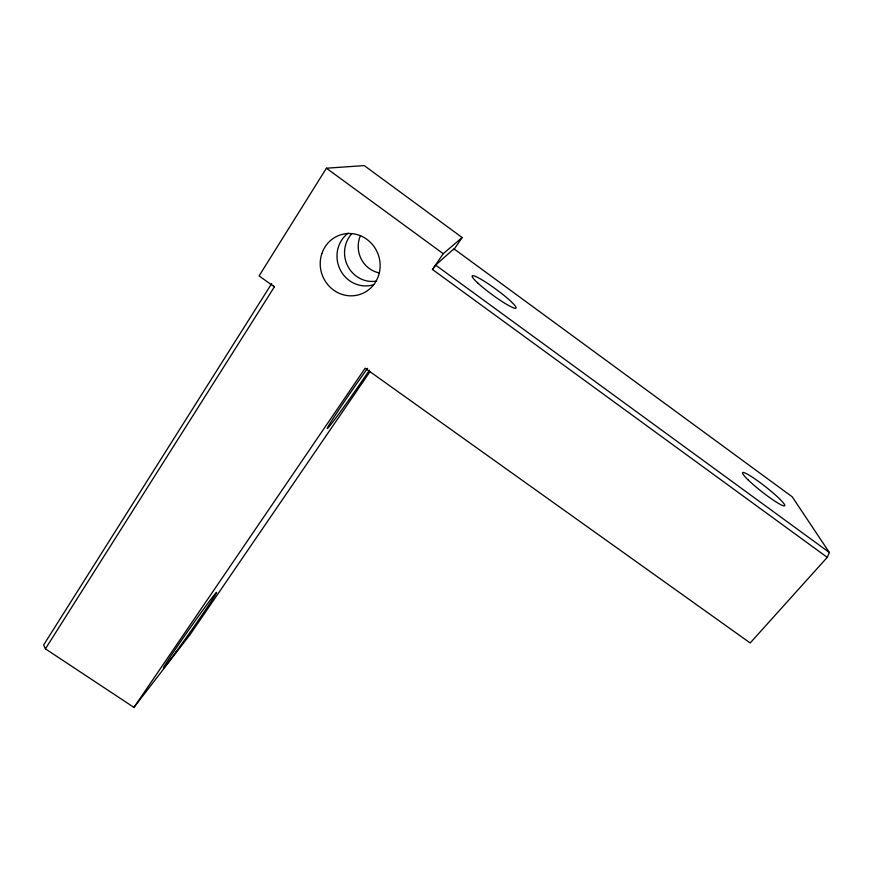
<?xml version="1.0" encoding="UTF-8"?>
<svg xmlns="http://www.w3.org/2000/svg" width="873" height="873" viewBox="0 0 873 873"><rect width="100%" height="100%" fill="white"/><g stroke="black" fill="none" stroke-linecap="round" stroke-linejoin="round"><path stroke-width="1.31" d="M827.244 557.356L829.35 552.5L792.226 496.813L453.905 248.805L435.627 265.13L432.473 269.484L827.244 557.356L750.18 642.965L365.154 368.231L133.94 707.403L45.407 648.846L43.65 644.972L271.645 283.638M453.764 249.787L462.155 237.532L364.27 165.597L326.415 168.205L259.085 275.912L274.395 286.857L45.407 648.846M432.473 269.484L443.244 253.694L462.155 237.532M370.054 371.56L190.03 634.671L133.94 707.403M435.627 265.13L829.35 552.5M326.415 168.205L443.244 253.694M273.02 285.253L274.395 286.857M379.046 272.856A26.452 25.273 77.1 0 1 360.527 235.459M373.709 284.674A29.169 27.816 73.5 0 1 340.132 269.582A29.169 27.816 73.5 0 1 348.283 233.058M376.601 281.084A28.209 26.91 74.8 0 1 347.825 266.221A28.209 26.91 74.8 0 1 351.972 233.484M369.399 370.196A49.826 1.451 -55.2 0 1 327.266 428.61A49.826 1.451 -55.2 0 1 367.544 368.341M477.815 283.038A27.194 3.317 36.3 0 0 515.015 308.267A27.194 3.317 36.3 0 0 489.338 284.554A27.194 3.317 36.3 0 0 477.815 283.038M748.172 479.932A26.757 3.088 38.2 0 0 783.867 505.914A26.757 3.088 38.2 0 0 759.074 481.841A26.757 3.088 38.2 0 0 748.172 479.932M321.821 253.683A31.33 29.802 70.9 0 0 355.966 295.423A31.33 29.802 70.9 0 0 372.749 244.898A31.33 29.802 70.9 0 0 321.821 253.683M176.106 651.738A46.062 1.2 -54.9 0 0 216.504 592.756A46.062 1.2 -54.9 0 0 177.317 646.402A46.062 1.2 -54.9 0 0 176.106 651.738"/></g></svg>
